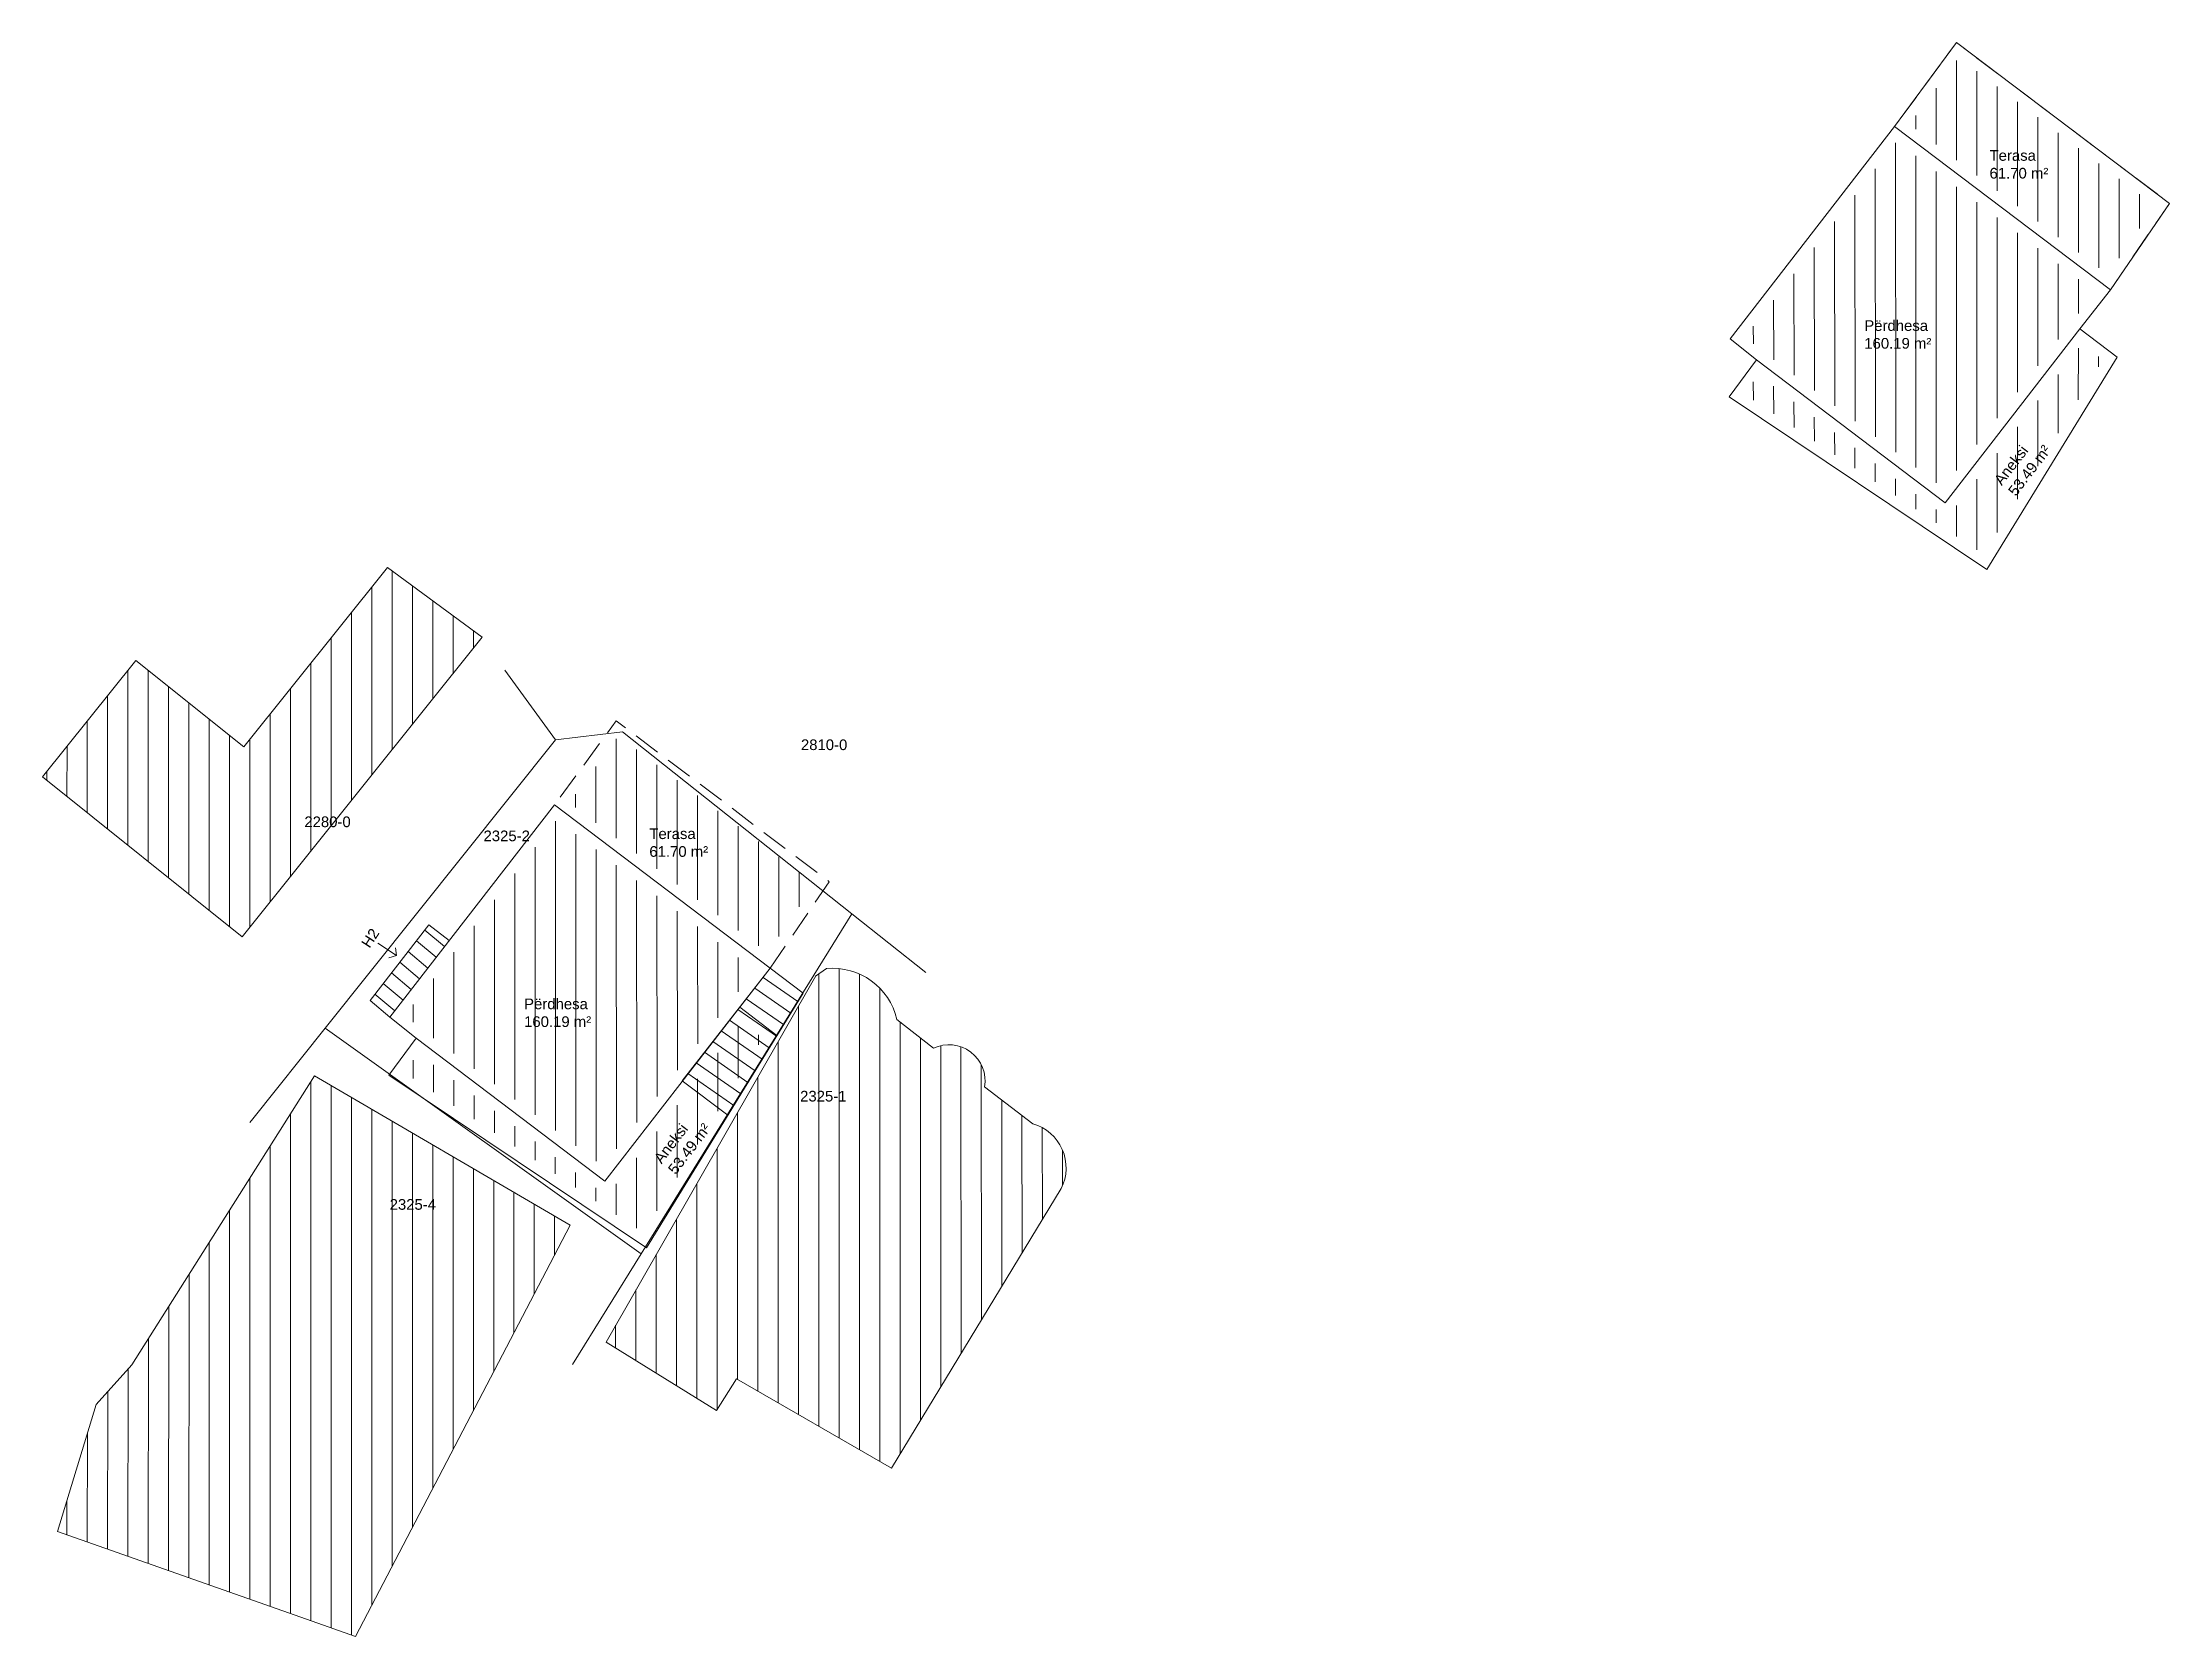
# Model space of a CAD drawing. Header units: metres. Extents: x 7512487.3 to 7512587, y 4692016.5 to 4692091.2.
import ezdxf

# ---------------------------------------------------------------- set-up
doc = ezdxf.new("R2010")
doc.units = ezdxf.units.M
doc.linetypes.add('DASHED', pattern=[0.75, 0.5, -0.25])
for name, color, linetype, lineweight in [('Etazha', 7, 'Continuous', 0), ('hash ndertesa fqinje', 30, 'Continuous', 0), ('hyrjet', 54, 'Continuous', 0), ('label', 7, 'Continuous', 0), ('ndertesa fqinje', 30, 'Continuous', 0), ('nr parc fqinje', 8, 'Continuous', 0), ('parc fqinje', 8, 'Continuous', 0), ('Parcela kadastrale', 7, 'Continuous', 0), ('Perdhesa', 1, 'Continuous', 0), ('perdhesa hash', 1, 'Continuous', 0), ('Shkallet', 190, 'Continuous', 0), ('shtesa', 122, 'Continuous', 0), ('terasa', 6, 'DASHED', 0)]:
    doc.layers.add(name, color=color, linetype=linetype, lineweight=lineweight)
doc.styles.get("Standard").update_dxf_attribs({"font": 'arial.ttf'})
pattern_1 = [(90, (-62.832, -31.7998), (-0.9525, 2e-16), [])]

msp = doc.modelspace()

# ---------------------------------------------------------------- hatches: boundary and pattern name
at = {"layer": 'hash ndertesa fqinje'}
h = msp.add_hatch(dxfattribs=at)
h.set_pattern_fill('ANSI31', color=256, scale=0.3, angle=45)
h.paths.add_polyline_path([(7512535.075, 4692037.481, 0.471019), (7512533.749, 4692040.515), (7512531.482, 4692042.241, 0.606805), (7512529.084, 4692044.06), (7512527.377, 4692045.406, 0.375223), (7512524.072, 4692047.793), (7512523.589, 4692047.462), (7512513.737, 4692030.281), (7512518.922, 4692027.081), (7512519.856, 4692028.551), (7512527.122, 4692024.369)])
h.paths.add_polyline_path([(7512512.06, 4692035.765), (7512500.064, 4692042.763), (7512491.512, 4692029.208), (7512489.835, 4692027.357), (7512488.02, 4692021.398), (7512499.695, 4692017.29), (7512501.995, 4692016.481)])
h.paths.add_polyline_path([(7512507.937, 4692063.324), (7512503.49, 4692066.6), (7512496.753, 4692058.189), (7512491.694, 4692062.24), (7512487.318, 4692056.777), (7512496.684, 4692049.275)])
at = {"layer": 'perdhesa hash'}
h = msp.add_hatch(dxfattribs=at)
h.set_pattern_fill('ANSI31', color=256, scale=0.3, angle=45)
h.paths.add_polyline_path([(7512574.243, 4692086.573), (7512567.132, 4692077.396), (7512567.974, 4692076.721), (7512576.421, 4692070.321), (7512582.442, 4692078.091), (7512583.557, 4692079.516)])
h.paths.add_polyline_path([(7512572.526, 4692076.575), (7512575.921, 4692076.575), (7512575.921, 4692078.441), (7512572.526, 4692078.441)], flags=24)
h = msp.add_hatch(dxfattribs=at)
h.set_pattern_fill('ANSI31', color=256, scale=0.3, angle=45)
h.set_pattern_definition(pattern_1)
h.paths.add_polyline_path([(7512511.411, 4692054.773), (7512504.3, 4692045.596), (7512505.142, 4692044.922), (7512513.589, 4692038.522), (7512519.61, 4692046.291), (7512520.725, 4692047.716)])
h.paths.add_polyline_path([(7512509.694, 4692044.775), (7512513.089, 4692044.775), (7512513.089, 4692046.641), (7512509.694, 4692046.641)], flags=24)
at = {"layer": 'Shkallet'}
h = msp.add_hatch(dxfattribs=at)
h.set_pattern_fill('ANSI31', color=256, scale=0.2, angle=95)
h.set_pattern_definition([(140, (15.06254, -2.3814), (-0.40817013215, -0.48643822138), [])])
h.paths.add_polyline_path([(7512506.385, 4692049.103), (7512505.434, 4692049.84), (7512502.672, 4692046.298), (7512503.603, 4692045.513)])
h = msp.add_hatch(dxfattribs=at)
h.set_pattern_fill('ANSI31', color=256, scale=0.2, angle=100)
h.paths.add_polyline_path([(7512517.301, 4692042.529), (7512519.442, 4692040.922), (7512522.972, 4692046.641), (7512521.432, 4692047.808)])
at = {"layer": 'shtesa'}
h = msp.add_hatch(dxfattribs=at)
h.set_pattern_fill('ANSI31', color=256, scale=0.3, angle=45)
h.paths.add_polyline_path([(7512583.919, 4692076.336), (7512582.929, 4692077.086), (7512576.606, 4692068.927), (7512567.768, 4692075.623), (7512567.101, 4692074.724), (7512578.318, 4692067.203)])
h.paths.add_polyline_path([(7512579.956, 4692069.609), (7512581.785, 4692071.995), (7512580.304, 4692073.13), (7512578.475, 4692070.744)], flags=25)
h = msp.add_hatch(dxfattribs=at)
h.set_pattern_fill('ANSI31', color=256, scale=0.3, angle=45)
h.set_pattern_definition(pattern_1)
h.paths.add_polyline_path([(7512521.087, 4692044.536), (7512520.097, 4692045.287), (7512513.774, 4692037.127), (7512504.936, 4692043.823), (7512504.269, 4692042.924), (7512515.486, 4692035.403)])
h.paths.add_polyline_path([(7512517.124, 4692037.809), (7512518.953, 4692040.196), (7512517.472, 4692041.331), (7512515.643, 4692038.944)], flags=25)
at = {"layer": 'terasa'}
h = msp.add_hatch(dxfattribs=at)
h.set_pattern_fill('ANSI31', color=256, scale=0.3, angle=45)
h.paths.add_polyline_path([(7512577.151, 4692090.501), (7512574.846, 4692087.371), (7512584.147, 4692080.323), (7512586.353, 4692083.553)])
h.paths.add_polyline_path([(7512578.448, 4692084.555), (7512581.454, 4692084.555), (7512581.454, 4692086.421), (7512578.448, 4692086.421)], flags=25)
h = msp.add_hatch(dxfattribs=at)
h.set_pattern_fill('ANSI31', color=256, scale=0.3, angle=45)
h.set_pattern_definition(pattern_1)
h.paths.add_polyline_path([(7512514.319, 4692058.701), (7512512.014, 4692055.571), (7512521.315, 4692048.524), (7512523.521, 4692051.753)])
h.paths.add_polyline_path([(7512515.616, 4692052.755), (7512518.623, 4692052.755), (7512518.623, 4692054.621), (7512515.616, 4692054.621)], flags=25)

# ---------------------------------------------------------------- linework, layer by layer
at = {"layer": 'hyrjet', "lineweight": 15, "flags": 128}
msp.add_lwpolyline([(7512503.907, 4692048.399), (7512503.044, 4692048.982), (7512503.907, 4692048.399), (7512503.55, 4692048.303), (7512503.907, 4692048.399), (7512503.867, 4692048.759)], dxfattribs=at)
at = {"layer": 'ndertesa fqinje', "flags": 128}
for points in [[(7512496.753, 4692058.189), (7512491.694, 4692062.24), (7512487.318, 4692056.777), (7512496.684, 4692049.275), (7512507.937, 4692063.324), (7512503.49, 4692066.6)], [(7512512.06, 4692035.765), (7512500.064, 4692042.763), (7512491.512, 4692029.208), (7512489.835, 4692027.357), (7512488.02, 4692021.398), (7512499.695, 4692017.29), (7512501.995, 4692016.481)]]:
    msp.add_lwpolyline(points, close=True, dxfattribs=at)
msp.add_lwpolyline([(7512523.561, 4692047.443), (7512524.072, 4692047.793, -0.375223), (7512527.377, 4692045.406), (7512529.084, 4692044.06, -0.606805), (7512531.482, 4692042.241), (7512533.749, 4692040.515, -0.471019), (7512535.075, 4692037.481), (7512527.122, 4692024.369), (7512519.856, 4692028.551), (7512518.922, 4692027.081), (7512513.737, 4692030.281), (7512523.58, 4692047.447)], format="xyb", dxfattribs=at)
at = {"layer": 'parc fqinje'}
for points in [[(7512508.996, 4692061.777), (7512511.371, 4692058.508)], [(7512511.371, 4692058.508), (7512508.996, 4692061.777)], [(7512525.263, 4692050.362), (7512528.735, 4692047.605)], [(7512528.735, 4692047.605), (7512525.263, 4692050.362)], [(7512500.569, 4692044.993), (7512497.17, 4692040.74), (7512497.039, 4692040.577)], [(7512497.039, 4692040.577), (7512497.17, 4692040.74), (7512500.569, 4692044.993)], [(7512512.163, 4692029.223), (7512515.38, 4692034.419)], [(7512515.38, 4692034.419), (7512512.163, 4692029.223)]]:
    msp.add_lwpolyline(points, dxfattribs=at)
at = {"layer": 'Parcela kadastrale', "flags": 128}
msp.add_lwpolyline([(7512525.263, 4692050.362), (7512515.38, 4692034.419), (7512500.569, 4692044.993), (7512511.371, 4692058.508), (7512514.511, 4692058.898), (7512525.263, 4692050.362)], dxfattribs=at)
at = {"layer": 'Perdhesa', "elevation": 620.03, "flags": 128}
for points in [[(7512567.667, 4692076.327), (7512566.435, 4692077.313), (7512574.151, 4692087.27), (7512584.264, 4692079.608), (7512582.837, 4692077.784), (7512576.514, 4692069.624)], [(7512504.835, 4692044.527), (7512503.603, 4692045.513), (7512511.319, 4692055.47), (7512521.432, 4692047.808), (7512520.005, 4692045.984), (7512513.682, 4692037.824)]]:
    msp.add_lwpolyline(points, close=True, dxfattribs=at)
at = {"layer": 'perdhesa hash', "flags": 128}
for points in [[(7512577.048, 4692091.205), (7512574.151, 4692087.27), (7512584.264, 4692079.608), (7512587.035, 4692083.665)], [(7512584.582, 4692076.461), (7512582.837, 4692077.784), (7512576.514, 4692069.624), (7512567.667, 4692076.327), (7512566.387, 4692074.601), (7512578.472, 4692066.498)]]:
    msp.add_lwpolyline(points, close=True, dxfattribs=at)
at = {"layer": 'Shkallet', "elevation": 620.03, "flags": 128}
msp.add_lwpolyline([(7512506.385, 4692049.103), (7512505.434, 4692049.84), (7512502.672, 4692046.298), (7512503.603, 4692045.513)], dxfattribs=at)
msp.add_lwpolyline([(7512522.972, 4692046.641), (7512519.442, 4692040.922), (7512517.301, 4692042.529), (7512521.432, 4692047.808), (7512521.432, 4692047.808)], close=True, dxfattribs=at)
at = {"layer": 'shtesa', "flags": 128}
for points, elevation in [([(7512567.667, 4692076.327), (7512566.387, 4692074.601), (7512578.472, 4692066.498), (7512584.582, 4692076.461), (7512582.837, 4692077.784)], 620.03), ([(7512504.835, 4692044.527), (7512503.555, 4692042.801), (7512515.64, 4692034.698), (7512521.75, 4692044.661), (7512520.005, 4692045.984)], 620.03), ([(7512504.835, 4692044.527), (7512503.555, 4692042.801)], 623.93)]:
    msp.add_lwpolyline(points, dxfattribs=dict(at, elevation=elevation))
at = {"layer": 'terasa', "ltscale": 2.5, "elevation": 620.03, "flags": 128}
for points in [[(7512584.264, 4692079.608), (7512587.035, 4692083.665), (7512577.048, 4692091.205), (7512574.151, 4692087.27)], [(7512521.432, 4692047.808), (7512524.203, 4692051.865), (7512514.216, 4692059.405), (7512511.319, 4692055.47)]]:
    msp.add_lwpolyline(points, dxfattribs=at)

# ---------------------------------------------------------------- texts
at = {"layer": 'Etazha', "insert": (7512507.993, 4692054.263, -1239.934), "char_height": 0.5, "attachment_point": 1}
msp.add_mtext_dynamic_manual_height_columns('2325-2', width=2.26198, gutter_width=0.935, heights=[0], dxfattribs=at)
at = {"layer": 'hyrjet', "lineweight": 15}
msp.add_text('H2', height=0.5, rotation=57.12455, dxfattribs=at).set_placement((7512502.651, 4692048.714))
at = {"layer": 'label', "char_height": 0.5, "attachment_point": 1}
for s, width, insert in [('Terasa\\P61.70 m²', 3.29121, (7512578.599, 4692086.163, 620.03)), ('Përdhesa\\P160.19 m²', 4.76477, (7512572.727, 4692078.187)), ('Terasa\\P61.70 m²', 3.29121, (7512515.767, 4692054.364, 1239.934)), ('Përdhesa\\P160.19 m²', 4.76477, (7512509.895, 4692046.387, 619.904))]:
    msp.add_mtext_dynamic_manual_height_columns(s, width=width, gutter_width=0.935, heights=[0], dxfattribs=dict(at, insert=insert))
at = {"layer": 'label', "char_height": 0.5, "attachment_point": 1, "rotation": 52.53536}
for insert in [(7512578.773, 4692070.71, -620.03), (7512515.941, 4692038.91, -0.126)]:
    msp.add_mtext_dynamic_manual_height_columns('Aneksi\\P53.49 m²', width=3.45189, gutter_width=0.935, heights=[0], dxfattribs=dict(at, insert=insert))
at = {"layer": 'nr parc fqinje', "char_height": 0.5, "attachment_point": 1}
for s, insert in [('2810-0', (7512522.874, 4692058.535)), ('2280-0', (7512499.592, 4692054.922)), ('2325-1', (7512522.836, 4692042.06)), ('2325-4', (7512503.592, 4692036.983))]:
    msp.add_mtext_dynamic_manual_height_columns(s, width=1.70865, gutter_width=0.935, heights=[0], dxfattribs=dict(at, insert=insert))

doc.saveas('drawing.dxf')
